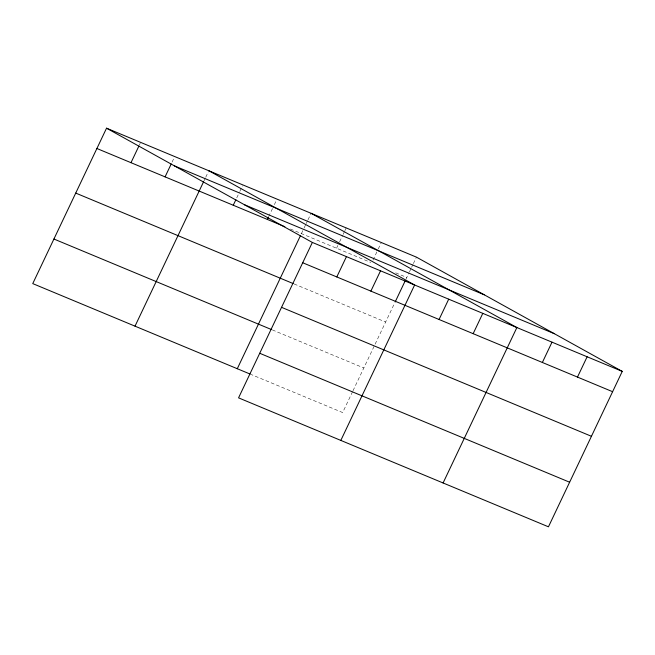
<?xml version="1.0" encoding="UTF-8"?>
<svg xmlns="http://www.w3.org/2000/svg" width="655" height="655" viewBox="0 0 655 655"><rect width="100%" height="100%" fill="white"/><g stroke="black" fill="none" stroke-linecap="round" stroke-linejoin="round"><path stroke-width="0.49" stroke-dasharray="3.27 2.46" d="M139.319 145.148L140.195 143.298M172.093 162.104L173.845 158.412M203.992 180.903L205.31 178.135M205.744 177.21L208.372 171.667M236.766 197.859L239.394 192.316M239.836 191.391L242.465 185.856M268.665 216.658L272.603 208.347M274.363 204.655L276.115 200.962M301.431 233.606L303.625 228.996M304.067 228.071L305.82 224.378M306.253 223.453L307.572 220.686M308.014 219.761L311.076 213.301M336.555 248.22L337.874 245.453M339.626 241.76L342.696 235.301M343.13 234.375L344.448 231.608M344.882 230.683L346.2 227.915M372.99 260.068L377.812 249.915M378.254 248.99L381.325 242.53M352.587 391.633L342.647 412.56L251.143 374.488M353.012 390.724L394.703 302.929M405.936 279.276L408.99 272.832M409.432 271.915L411.184 268.223M411.618 267.297L412.937 264.53M413.37 263.605L416.441 257.145M290.378 229.013L370.755 262.45M395.71 272.84L406.796 277.45M294.128 283.967L385.631 322.039M272.316 329.899L363.82 367.971"/><path stroke-width="0.98" d="M106.544 128.192L312.353 242.44L238.559 397.855L548.456 526.808L622.25 371.393L416.441 257.145L106.544 128.192L32.75 283.607L250.218 374.103M130.992 162.686L138.885 146.073M165.076 176.875L171.217 163.947M135.012 326.165L203.549 181.828M233.254 205.244L235.89 199.701M267.346 219.425L268.223 217.575M237.282 368.716L300.571 235.432M336.801 276.934L346.446 256.629M370.886 291.123L380.53 270.81M395.137 302.02L405.068 281.093M340.821 440.414L414.623 284.99L208.814 170.742M439.063 319.493L448.708 299.179M473.156 333.673L482.8 313.36M443.091 482.964L516.885 327.549L311.076 213.301M542.365 362.469L552.009 342.164M577.481 377.084L587.126 356.779M174.467 165.895L484.356 294.84M244.438 204.737L554.335 333.69M96.907 148.505L284.851 226.712M312.353 242.44L622.25 371.393M302.708 262.753L612.605 391.698M75.734 193.086L293.203 283.582M281.544 307.334L591.432 436.287M53.923 239.026L271.391 329.514M259.724 353.274L569.621 482.219"/></g></svg>
